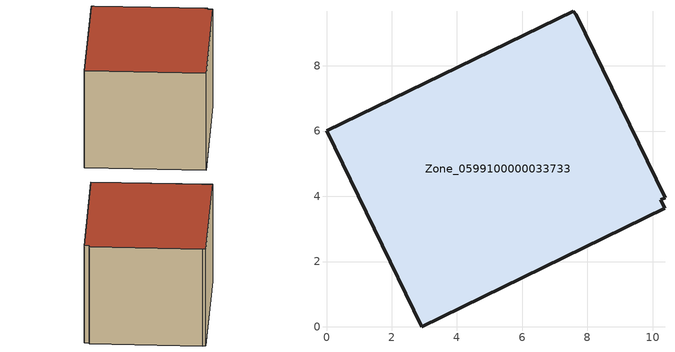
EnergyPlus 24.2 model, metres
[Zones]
Zone_0599100000033733
 floor ground (C_G): 7.56,9.67 7.66,9.57 10.38,3.96 10.25,3.89 10.37,3.63 2.91,0 0,6.01 z0
 wall outside (C_F): 2.91,0 10.37,3.63 10.25,3.89 10.38,3.96 7.66,9.57 7.56,9.67 0,6.01 2.91,0 z0:5.85
 roof outside (C_R): 7.66,9.57 7.56,9.67 0,6.01 2.91,0 10.37,3.63 10.25,3.89 10.38,3.96 z5.85
[BUILDING]
Pand.0599100000033733: North Axis=0; Terrain=City; Loads Convergence Tolerance Value=0.04; Temperature Convergence Tolerance Value=0.4; Solar Distribution=FullExterior; Maximum Number of Warmup Days=25; Minimum Number of Warmup Days=1
[Site:Location]
Rotterdam.The.Hague.AP_ZH_NLD Design_Conditions: Latitude=51.96; Longitude=4.45; Time Zone=1; Elevation=-4.5
[SITE:GROUNDTEMPERATURE:BUILDINGSURFACE]
18, 18, 18, 18, 18, 18, 18, 18, 18, 18, 18, 18
[MATERIAL] Thermal Absorptance=0.9; Solar Absorptance=0.7; Visible Absorptance=0.7
Name | Roughness | Thickness | Conductivity | Density | Specific Heat
G.TC.1946-1964 | MediumSmooth | 0.15 | 1 | 540 | 1210
F.TC.1946-1964 | Rough | 0.3 | 0.857143 | 1920 | 840
R.TC.1946-1964 | MediumRough | 0.2 | 0.235294 | 1500 | 1000
[CONSTRUCTION]
C_G: G.TC.1946-1964
C_F: F.TC.1946-1964
C_R: R.TC.1946-1964
[ZONE]
Zone_0599100000033733: Type=1; Multiplier=1; Ceiling Height=Autocalculate; Volume=Autocalculate; Floor Area=autocalculate; Part of Total Floor Area=Yes
[ZONEINFILTRATION:DESIGNFLOWRATE]
Infil_Zone_0599100000033733: Zone or ZoneList or Space or SpaceList=Zone_0599100000033733; Schedule=AlwaysOn; Design Flow Rate Calculation Method=Flow/Area; Flow Rate per Floor Area=0.003; Constant Term Coefficient=1; Temperature Term Coefficient=0; Velocity Term Coefficient=0; Velocity Squared Term Coefficient=0
[HVACTEMPLATE:ZONE:IDEALLOADSAIRSYSTEM]
Zone_0599100000033733: Maximum Heating Supply Air Temperature=50; Minimum Cooling Supply Air Temperature=13; Maximum Heating Supply Air Humidity Ratio=0.0156; Minimum Cooling Supply Air Humidity Ratio=0.0077; Heating Limit=NoLimit; Cooling Limit=NoLimit; Dehumidification Control Type=ConstantSensibleHeatRatio; Cooling Sensible Heat Ratio=0.7; Dehumidification Setpoint=60; Humidification Control Type=None; Humidification Setpoint=30; Outdoor Air Method=None; Outdoor Air Flow Rate per Person=0.00944; Outdoor Air Flow Rate per Zone Floor Area=0; Outdoor Air Flow Rate per Zone=0; Demand Controlled Ventilation Type=None; Outdoor Air Economizer Type=NoEconomizer; Heat Recovery Type=None; Sensible Heat Recovery Effectiveness=0.7; Latent Heat Recovery Effectiveness=0.65
[ZONECONTROL:THERMOSTAT]
ThermostatControl_Zone_0599100000033733: Zone or ZoneList=Zone_0599100000033733; Control Type Schedule=DualSetpointControlType; Control 1=Thermostat_Zone_0599100000033733; Temperature Difference Between Cutout And Setpoint=0
[THERMOSTATSETPOINT:DUALSETPOINT]
Thermostat_Zone_0599100000033733: Heating Setpoint Temperature Schedule=HeatingSetpoint_Zone_0599100000033733; Cooling Setpoint Temperature Schedule=CoolingSetpoint_Zone_0599100000033733
[SCHEDULE:COMPACT]
HeatingSetpoint_Zone_0599100000033733: Through: 12/31, For: AllDays, Until: 24:00, 21
CoolingSetpoint_Zone_0599100000033733: Through: 12/31, For: AllDays, Until: 24:00, 24
DualSetpointControlType: Through: 12/31, For: AllDays, Until: 24:00, 4
AlwaysOn: Through: 12/31, For: AllDays, Until: 24:00, 1
